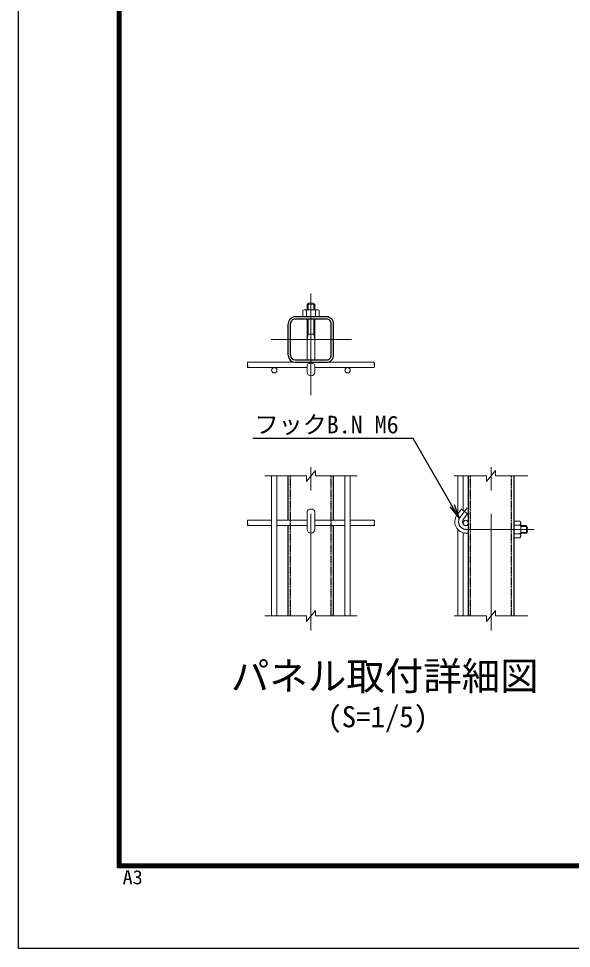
# Model space of a CAD drawing. Units: millimetres, scale not verified, with parts at other scales. Extents: x -4200 to 4200, y -2970 to 2970.
# Drawn here: x -4200 to -2691, y -2970 to -435 of the extents above; entities that cross this region are included whole.
import ezdxf
from ezdxf.enums import TextEntityAlignment as Align

# ---------------------------------------------------------------- set-up
doc = ezdxf.new("R2010")
doc.units = ezdxf.units.MM
doc.header["$LTSCALE"] = 10
doc.linetypes.add('USER1', pattern=[50.8, 31.75, -6.35, 6.35, -6.35])
doc.linetypes.add('USER2', pattern=[0.375, 0.25, -0.125])
for name, color, linetype, lineweight in [('0-2_D-STR-DIM', 7, 'Continuous', 13), ('0-3_D-STR3', 3, 'Continuous', 13), ('0-4_D-BMK', 2, 'USER1', 13), ('0-5_D-STR1', 1, 'Continuous', 25), ('0-6_D-STR2', 7, 'Continuous', 13), ('0-A_D-STR-TXT', 7, 'Continuous', 13), ('0-B_D-TTL-TXT', 7, 'Continuous', 25), ('0-C_D-TTL', 7, 'Continuous', 25)]:
    doc.layers.add(name, color=color, linetype=linetype, lineweight=lineweight)
doc.styles.add('ＭＳ ゴシック', font='')
doc.styles.get('ＭＳ ゴシック').set_extended_font_data('MS Gothic')

# ---------------------------------------------------------------- blocks, each defined once
blk = doc.blocks.new('MLeader1')
at = {"layer": '0-2_D-STR-DIM', "lineweight": 25}
blk.add_line((-3011.49, -1759.28), (-2997.26, -1797.26), dxfattribs=at)
for points in [[(-3017.26, -1762.62), (-3123.02, -1579.45), (-3553.74, -1579.45), (-3560.94, -1579.45)], [(-3023.04, -1765.95), (-2997.26, -1797.26), (-3017.26, -1762.62)]]:
    blk.add_lwpolyline(points, dxfattribs=at)

msp = doc.modelspace()

# ---------------------------------------------------------------- linework, layer by layer
at = {"layer": '0-2_D-STR-DIM'}
for p, q in [((-3414.66, -1696.76), (-3389.66, -1666.76)), ((-3389.66, -1681.76), (-3389.66, -1666.76)), ((-2923.28, -1696.76), (-2898.28, -1666.76)), ((-2898.28, -1681.76), (-2898.28, -1666.76)), ((-3414.66, -1681.76), (-3528.27, -1681.76)), ((-3414.66, -1696.76), (-3414.66, -1681.76)), ((-3276.04, -1681.76), (-3389.66, -1681.76)), ((-2923.28, -1681.76), (-3011.59, -1681.76)), ((-2923.28, -1696.76), (-2923.28, -1681.76)), ((-2809.97, -1681.76), (-2898.28, -1681.76)), ((-3414.66, -2078.25), (-3389.66, -2048.25)), ((-3389.66, -2063.25), (-3389.66, -2048.25)), ((-2923.28, -2078.25), (-2898.28, -2048.25)), ((-2898.28, -2063.25), (-2898.28, -2048.25)), ((-3414.66, -2063.25), (-3528.27, -2063.25)), ((-3414.66, -2078.25), (-3414.66, -2063.25)), ((-3276.04, -2063.25), (-3389.66, -2063.25)), ((-2923.28, -2063.25), (-3011.59, -2063.25)), ((-2923.28, -2078.25), (-2923.28, -2063.25)), ((-2809.97, -2063.25), (-2898.28, -2063.25))]:
    msp.add_line(p, q, dxfattribs=at)
at = {"layer": '0-3_D-STR3'}
for p, q in [((-3412.56, -1213.49), (-3391.76, -1213.49)), ((-3412.56, -1228.77), (-3412.56, -1213.49)), ((-3410.16, -1228.77), (-3410.16, -1211.79)), ((-3394.16, -1228.77), (-3394.16, -1211.79)), ((-3391.76, -1228.77), (-3391.76, -1213.49)), ((-3420.82, -1228.77), (-3424.72, -1231.02)), ((-3424.72, -1231.02), (-3424.72, -1248.05)), ((-3383.5, -1228.77), (-3420.82, -1228.77)), ((-3418.06, -1228.77), (-3414.16, -1231.02)), ((-3410.26, -1228.77), (-3414.16, -1231.02)), ((-3414.16, -1231.02), (-3414.16, -1248.05)), ((-3394.06, -1228.77), (-3390.16, -1231.02)), ((-3386.26, -1228.77), (-3390.16, -1231.02)), ((-3390.16, -1231.02), (-3390.16, -1248.05)), ((-3383.5, -1228.77), (-3379.6, -1231.02)), ((-3379.6, -1231.02), (-3379.6, -1248.05)), ((-3379.6, -1248.05), (-3424.72, -1248.05)), ((-3412.56, -1365.65), (-3412.56, -1254.45)), ((-3410.16, -1295.65), (-3410.16, -1254.45)), ((-3394.16, -1295.65), (-3394.16, -1254.45)), ((-3391.76, -1365.65), (-3391.76, -1254.45)), ((-3410.16, -1295.65), (-3412.56, -1310.05)), ((-3412.56, -1295.65), (-3391.76, -1295.65)), ((-3394.16, -1295.65), (-3391.76, -1310.05)), ((-3412.56, -1380.75), (-3412.56, -1398.45)), ((-3391.76, -1380.75), (-3391.76, -1398.45)), ((-3003.3, -1788.08), (-2991.39, -1772.28)), ((-2974.78, -1784.79), (-2991.39, -1772.28)), ((-3412.56, -1778.97), (-3412.56, -1827.65)), ((-3391.76, -1827.65), (-3391.76, -1778.97)), ((-2986.68, -1800.59), (-2974.78, -1784.79)), ((-2978.38, -1817.25), (-2972.78, -1817.25)), ((-2848.78, -1805.09), (-2848.78, -1852.61)), ((-2831.75, -1805.09), (-2848.78, -1805.09)), ((-2831.75, -1815.65), (-2848.78, -1815.65)), ((-2829.5, -1811.75), (-2831.75, -1815.65)), ((-2829.5, -1819.55), (-2831.75, -1815.65)), ((-2830.83, -1817.25), (-2814.22, -1817.25)), ((-2829.5, -1819.65), (-2812.52, -1819.65)), ((-2814.22, -1817.25), (-2814.22, -1838.05)), ((-2978.38, -1838.05), (-2972.78, -1838.05)), ((-2831.75, -1839.65), (-2848.78, -1839.65)), ((-2831.75, -1850.21), (-2848.78, -1850.21)), ((-2829.5, -1835.75), (-2831.75, -1839.65)), ((-2829.5, -1843.55), (-2831.75, -1839.65)), ((-2829.5, -1846.31), (-2831.75, -1850.21)), ((-2829.5, -1835.65), (-2812.52, -1835.65)), ((-2829.5, -1838.05), (-2814.22, -1838.05))]:
    msp.add_line(p, q, dxfattribs=at)
msp.add_lwpolyline([(-2829.5, -1846.31), (-2829.5, -1808.99), (-2831.75, -1805.09)], dxfattribs=at)
for centre, radius, start, end in [((-3402.16, -1225.65), 16, 49.4584, 130.5416), ((-3402.16, -1398.45), 10.4, 180, 0), ((-2978.38, -1806.85), 31.2, 143, 270), ((-2978.38, -1806.85), 10.4, 143, 270), ((-2826.38, -1827.65), 16, 319.4584, 40.5416), ((-3402.16, -1827.65), 10.4, 180, 0)]:
    msp.add_arc(centre, radius, start, end, dxfattribs=at)
for centre, major_axis, start_param, end_param in [((-3402.16, -1380.81), (10.4, 0), 0, 3.1415927), ((-3402.16, -1779.04), (-10.4, 0), 3.1415927, 6.2831853)]:
    msp.add_ellipse(centre, major_axis=major_axis, ratio=0.649974, start_param=start_param, end_param=end_param, dxfattribs=at)
at = {"layer": '0-4_D-BMK'}
for p, q in [((-3402.16, -1461.75), (-3402.16, -1184.23)), ((-3510.4, -1310.05), (-3291.56, -1310.05)), ((-3402.16, -2102.84), (-3402.16, -1637.26)), ((-2910.78, -2102.84), (-2910.78, -1637.26)), ((-2994.99, -1794.33), (-2976.05, -1769.2)), ((-2978.38, -1827.65), (-2792.65, -1827.65))]:
    msp.add_line(p, q, dxfattribs=at)
msp.add_arc((-2978.38, -1806.85), 20.8, 143, 270, dxfattribs=at)
at = {"layer": '0-5_D-STR1'}
for p, q in [((-3464.16, -1352.85), (-3464.16, -1267.25)), ((-3457.76, -1352.85), (-3457.76, -1267.25)), ((-3359.36, -1248.05), (-3444.96, -1248.05)), ((-3359.36, -1254.45), (-3444.96, -1254.45)), ((-3346.56, -1352.85), (-3346.56, -1267.25)), ((-3340.16, -1352.85), (-3340.16, -1267.25)), ((-3444.96, -1365.65), (-3359.36, -1365.65)), ((-3444.96, -1372.05), (-3359.36, -1372.05)), ((-3464.16, -1802.85), (-3464.16, -1681.76)), ((-3340.16, -1802.85), (-3340.16, -1681.76)), ((-2972.78, -1681.76), (-2972.78, -2063.25)), ((-2848.78, -1681.76), (-2848.78, -2063.25)), ((-3464.16, -2063.25), (-3464.16, -1817.25)), ((-3340.16, -2063.25), (-3340.16, -1817.25))]:
    msp.add_line(p, q, dxfattribs=at)
at = {"layer": '0-5_D-STR1', "linetype": 'USER2'}
for p, q in [((-3457.76, -2063.25), (-3457.76, -1681.76)), ((-3346.56, -2063.25), (-3346.56, -1681.76)), ((-2966.38, -2063.25), (-2966.38, -1681.76)), ((-2855.18, -2063.25), (-2855.18, -1681.76))]:
    msp.add_line(p, q, dxfattribs=at)
at = {"layer": '0-5_D-STR1'}
for centre, radius, start, end in [((-3444.96, -1267.25), 19.2, 90, 180.00001), ((-3444.96, -1267.25), 12.8, 90, 180.00001), ((-3359.36, -1267.25), 19.2, 0.00001, 90.00002), ((-3359.36, -1267.25), 12.8, 0.00001, 90.00002), ((-3444.96, -1352.85), 19.2, 180.00001, 270), ((-3444.96, -1352.85), 12.8, 180.00001, 270), ((-3359.36, -1352.85), 19.2, 270, 0.00001), ((-3359.36, -1352.85), 12.8, 270, 0.00001)]:
    msp.add_arc(centre, radius, start, end, dxfattribs=at)
at = {"layer": '0-6_D-STR2'}
for p, q in [((-3574.92, -1372.05), (-3414.16, -1372.05)), ((-3574.92, -1386.45), (-3412.56, -1386.45)), ((-3229.4, -1386.45), (-3391.76, -1386.45)), ((-3229.38, -1372.05), (-3390.16, -1372.05)), ((-3509.36, -1681.76), (-3509.36, -2063.25)), ((-3494.96, -1681.76), (-3494.96, -2063.25)), ((-3309.36, -1681.76), (-3309.36, -2063.25)), ((-3294.96, -1681.76), (-3294.96, -2063.25)), ((-3001.58, -1785.8), (-3001.58, -1681.76)), ((-2987.18, -1775.45), (-2987.18, -1681.76)), ((-3509.36, -1802.85), (-3574.92, -1802.85)), ((-3509.36, -1817.25), (-3574.92, -1817.25)), ((-3412.56, -1802.85), (-3494.96, -1802.85)), ((-3412.56, -1817.25), (-3494.96, -1817.25)), ((-3391.76, -1802.85), (-3309.36, -1802.85)), ((-3391.76, -1817.25), (-3309.36, -1817.25)), ((-3294.96, -1802.85), (-3229.4, -1802.85)), ((-3294.96, -1817.25), (-3229.4, -1817.25)), ((-3001.58, -2063.25), (-3001.58, -1827.71)), ((-2987.18, -2063.25), (-2987.18, -1836.78))]:
    msp.add_line(p, q, dxfattribs=at)
for centre in [(-3502.16, -1393.65), (-3302.16, -1393.65), (-2979.98, -1810.05)]:
    msp.add_circle(centre, 7.2, dxfattribs=at)
for centre, major_axis, start_param, end_param in [((-3574.92, -1375.65), (0, -3.6), 3.1414937, 6.283185), ((-3229.4, -1382.85), (0, 3.6), 3.1414937, 6.283185), ((-3574.92, -1806.45), (0, -3.6), 3.1414937, 6.283185), ((-3229.4, -1806.45), (0, -3.6), 0.0000003, 3.1416916)]:
    msp.add_ellipse(centre, major_axis=major_axis, ratio=0.114898, start_param=start_param, end_param=end_param, dxfattribs=at)
for centre, major_axis in [((-3574.92, -1382.85), (0, -3.6)), ((-3229.4, -1375.65), (0, 3.6)), ((-3574.92, -1813.65), (0, -3.6)), ((-3229.4, -1813.65), (0, 3.6))]:
    msp.add_ellipse(centre, major_axis=major_axis, ratio=0.114898, dxfattribs=at)
at = {"layer": '0-C_D-TTL', "color": 2}
msp.add_lwpolyline([(-4200, 2970), (4200, 2970), (4200, -2970), (-4200, -2970)], close=True, dxfattribs=at)
at = {"layer": '0-C_D-TTL'}
for points in [[(-3930, 2750), (3930, 2750), (3930, -2750), (-3930, -2750)], [(-3927.5, 2747.5), (3927.5, 2747.5), (3927.5, -2747.5), (-3927.5, -2747.5)], [(-3925, 2745), (3925, 2745), (3925, -2745), (-3925, -2745)], [(-3922.5, 2742.5), (3922.5, 2742.5), (3922.5, -2742.5), (-3922.5, -2742.5)], [(-3920, 2740), (3920, 2740), (3920, -2740), (-3920, -2740)]]:
    msp.add_lwpolyline(points, close=True, dxfattribs=at)

# ---------------------------------------------------------------- block references
at = {"layer": '0-2_D-STR-DIM'}
msp.add_blockref('MLeader1', (0, 0), dxfattribs=at)

# ---------------------------------------------------------------- texts
at = {"layer": '0-A_D-STR-TXT', "style": 'ＭＳ ゴシック'}
msp.add_text('フックB.N M6', height=48.09, dxfattribs=at).set_placement((-3555.9, -1580.17), align=Align.BOTTOM_LEFT)
at = {"layer": '0-B_D-TTL-TXT', "style": 'ＭＳ ゴシック'}
for s, height, p in [('パネル取付詳細図', 76.98, (-3620.72, -2289.03)), ('(S=1/5)', 57.7, (-3357.27, -2384.47))]:
    msp.add_text(s, height=height, dxfattribs=at).set_placement(p, align=Align.BOTTOM_LEFT)
at = {"layer": '0-C_D-TTL', "style": 'ＭＳ ゴシック', "width": 1.05}
msp.add_text('A3', height=38.49, dxfattribs=at).set_placement((-3916.09, -2806.81), align=Align.BOTTOM_LEFT)

doc.saveas('drawing.dxf')
